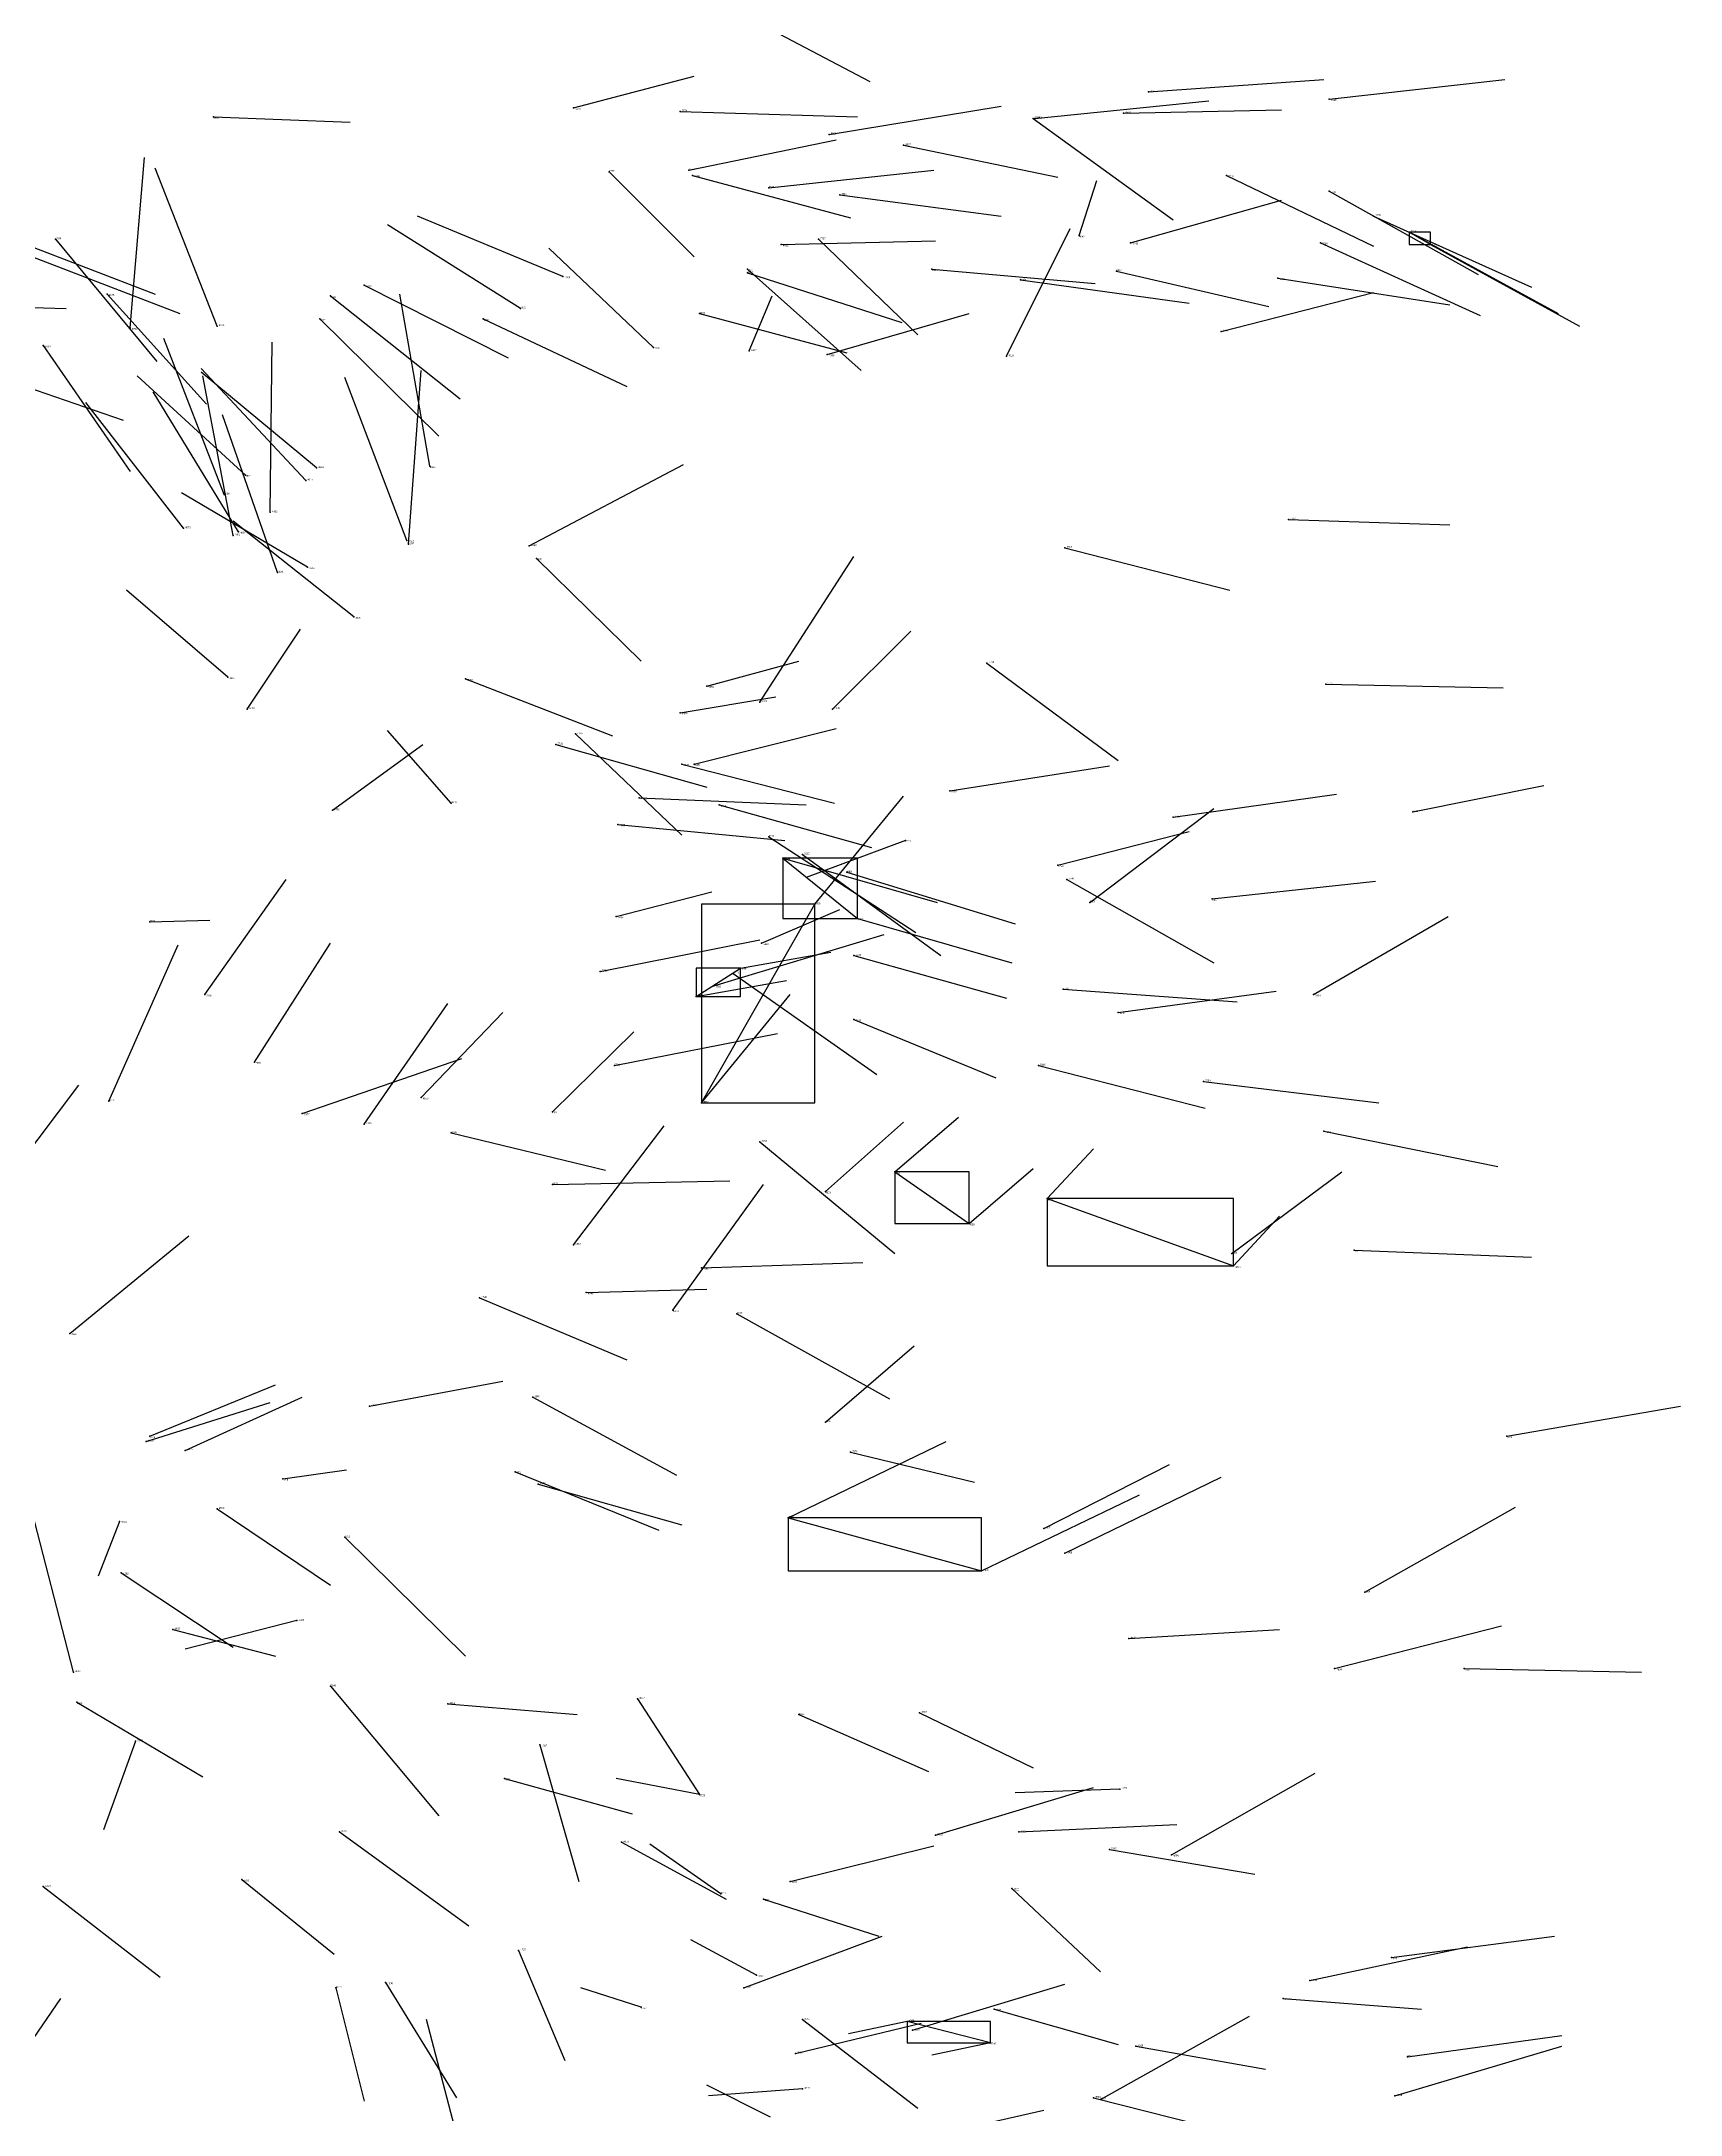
# Model space of a CAD drawing. Extents: x 59.1 to 70.8, y 600.3 to 605.1.
# Drawn here: x 69.893 to 70.817, y 603.293 to 604.461 of the extents above; entities that cross this region are included whole.
import ezdxf

# ---------------------------------------------------------------- set-up
doc = ezdxf.new("R2010")
doc.units = 0
for name, color, linetype in [('Clients', 3, 'CONTINUOUS'), ('Facilities', 3, 'CONTINUOUS'), ('Facilities_lines', 3, 'CONTINUOUS'), ('Min_max_boxes', 1, 'CONTINUOUS'), ('Normals', 1, 'CONTINUOUS'), ('Source_points', 5, 'CONTINUOUS'), ('Text', 3, 'CONTINUOUS')]:
    doc.layers.add(name, color=color, linetype=linetype)

msp = doc.modelspace()

# ---------------------------------------------------------------- linework, layer by layer
at = {"layer": 'Clients', "color": 5}
for p in [(70.664, 604.354, 459.317), (70.329, 603.975, 456.257), (70.353, 603.967, 458.17), (70.287, 603.939, 454.568), (70.416, 603.795, 456.092), (70.565, 603.771, 456.036), (70.423, 603.599, 459.641), (70.381, 603.345, 458.373)]:
    msp.add_point(p, dxfattribs=at)
at = {"layer": 'Facilities', "color": 3}
for p in [(70.517, 604.433, 458.388), (70.619, 604.429, 458.217), (69.99, 604.419, 457.308), (70.193, 604.424, 454.101), (70.253, 604.422, 458.517), (70.452, 604.418, 459.928), (70.453, 604.418, 458.19), (70.503, 604.421, 457.799), (70.337, 604.409, 458.119), (70.379, 604.403, 458.044), (70.213, 604.388, 459.711), (70.258, 604.389, 453.958), (70.26, 604.386, 457.955), (70.561, 604.386, 459.615), (70.303, 604.379, 458.052), (70.343, 604.375, 457.976), (70.619, 604.377, 459.476), (70.644, 604.363, 459.4), (69.901, 604.35, 457.191), (70.31, 604.347, 457.907), (70.331, 604.35, 459.636), (70.478, 604.352, 456.073), (70.507, 604.348, 454.046), (70.614, 604.348, 459.777), (70.676, 604.347, 459.235), (70.075, 604.324, 457.472), (70.187, 604.329, 457.667), (70.291, 604.333, 459.574), (70.291, 604.331, 457.824), (70.395, 604.333, 458.007), (70.445, 604.327, 458.183), (70.499, 604.332, 458.132), (70.59, 604.328, 458.25), (69.93, 604.319, 457.382), (70.056, 604.318, 457.458), (70.163, 604.311, 457.587), (69.943, 604.3, 457.201), (69.992, 604.301, 457.371), (70.05, 604.305, 457.395), (70.142, 604.305, 457.591), (70.264, 604.308, 457.752), (69.894, 604.29, 457.312), (70.238, 604.289, 459.417), (70.558, 604.298, 454.278), (70.292, 604.287, 456.067), (70.336, 604.285, 457.861), (70.437, 604.284, 457.589), (70.048, 604.221, 457.597), (70.112, 604.222, 457.636), (69.996, 604.206, 457.175), (70.008, 604.217, 457.567), (70.042, 604.214, 457.503), (70.022, 604.196, 457.125), (69.973, 604.187, 457.498), (70.001, 604.183, 458.654), (70.004, 604.185, 457.439), (70.596, 604.192, 460.237), (70.099, 604.18, 457.608), (70.1, 604.178, 457.214), (70.168, 604.177, 457.263), (70.47, 604.176, 458.02), (70.026, 604.162, 457.502), (70.043, 604.165, 457.692), (70.172, 604.17, 459.305), (70.069, 604.137, 457.625), (69.998, 604.103, 457.601), (70.132, 604.102, 459.465), (70.426, 604.111, 459.201), (70.268, 604.098, 454.601), (70.298, 604.089, 457.334), (70.617, 604.099, 458.019), (70.009, 604.085, 454.384), (70.253, 604.083, 454.536), (70.339, 604.085, 456.196), (70.194, 604.071, 459.405), (70.183, 604.065, 459.459), (70.254, 604.054, 457.972), (70.261, 604.054, 453.982), (70.124, 604.032, 457.589), (70.23, 604.035, 459.333), (70.275, 604.031, 458.215), (70.405, 604.039, 453.894), (70.057, 604.028, 454.304), (70.218, 604.02, 459.297), (70.531, 604.024, 453.747), (70.666, 604.027, 459.331), (70.303, 604.013, 459.116), (70.38, 604.011, 459.77), (70.311, 604.001, 458.13), (70.322, 604.003, 459.02), (70.466, 603.997, 459.198), (70.347, 603.993, 458.33), (70.471, 603.989, 459.057), (70.484, 603.976, 457.493), (70.553, 603.978, 453.853), (69.954, 603.965, 459.9), (70.217, 603.968, 454.547), (70.299, 603.953, 454.614), (70.208, 603.937, 459.734), (70.351, 603.946, 458.239), (70.272, 603.929, 459.443), (70.283, 603.936, 458.885), (70.469, 603.927, 458.551), (69.985, 603.924, 456.207), (70.262, 603.923, 454.55), (70.5, 603.914, 453.836), (70.61, 603.924, 457.472), (70.351, 603.91, 458.308), (70.013, 603.886, 456.216), (70.216, 603.884, 459.482), (70.455, 603.884, 458.372), (70.548, 603.875, 458.537), (69.931, 603.864, 456.351), (70.04, 603.857, 459.629), (70.107, 603.866, 456.2), (70.181, 603.858, 456.17), (70.265, 603.863, 456.253), (70.075, 603.851, 456.227), (70.124, 603.846, 457.817), (70.616, 603.847, 458.634), (70.298, 603.841, 458.943), (70.374, 603.824, 456.056), (70.181, 603.817, 457.327), (70.335, 603.813, 456.095), (70.46, 603.809, 456.063), (70.193, 603.783, 456.272), (70.564, 603.778, 456.293), (70.633, 603.78, 457.66), (70.265, 603.77, 459.177), (70.14, 603.753, 457.865), (70.2, 603.756, 454.466), (70.249, 603.746, 456.287), (70.285, 603.744, 459.055), (69.909, 603.733, 456.823), (70.078, 603.692, 456.912), (70.17, 603.697, 457.835), (70.335, 603.683, 456.238), (69.952, 603.672, 456.928), (69.954, 603.675, 456.867), (70.719, 603.675, 459.515), (69.974, 603.667, 456.971), (70.349, 603.666, 459.166), (70.029, 603.651, 454.662), (70.16, 603.655, 458.047), (70.173, 603.648, 457.968), (69.992, 603.634, 457.645), (69.937, 603.627, 459.093), (70.314, 603.629, 459.702), (70.458, 603.623, 456.288), (70.064, 603.618, 458.548), (69.938, 603.598, 457.724), (70.47, 603.609, 459.422), (70.639, 603.587, 459.566), (69.967, 603.566, 454.438), (70.037, 603.571, 456.982), (70.506, 603.561, 454.116), (69.911, 603.542, 457.485), (70.622, 603.544, 459.61), (70.695, 603.544, 458.468), (70.056, 603.534, 458.545), (69.913, 603.525, 458.138), (70.122, 603.524, 456.94), (70.229, 603.527, 454.255), (70.32, 603.518, 454.321), (70.388, 603.519, 454.169), (69.946, 603.503, 459.096), (70.174, 603.501, 454.384), (70.154, 603.482, 459.286), (70.264, 603.473, 458.424), (70.501, 603.476, 458.39), (70.061, 603.452, 458.028), (70.22, 603.446, 454.805), (70.397, 603.45, 459.708), (70.444, 603.452, 459.702), (70.495, 603.442, 459.458), (70.53, 603.439, 456.271), (70.006, 603.425, 454.754), (70.315, 603.424, 459.711), (69.894, 603.421, 458), (70.276, 603.417, 458.199), (70.3, 603.414, 454.781), (70.44, 603.42, 454.111), (70.162, 603.385, 454.362), (70.654, 603.381, 459.92), (70.059, 603.364, 454.386), (70.087, 603.367, 454.814), (70.289, 603.364, 457.083), (70.296, 603.371, 458.189), (70.608, 603.368, 460.268), (70.231, 603.353, 458.35), (70.593, 603.358, 453.978), (70.322, 603.346, 454.345), (70.43, 603.352, 454.3), (70.384, 603.34, 457.112), (70.428, 603.333, 458.344), (70.51, 603.331, 453.977), (70.318, 603.327, 457.13), (70.663, 603.325, 460.223), (70.322, 603.307, 457.155), (70.486, 603.302, 454.274), (70.49, 603.301, 456.351), (70.656, 603.303, 457.384)]:
    msp.add_point(p, dxfattribs=at)
at = {"layer": 'Facilities_lines', "color": 3}
for p, q in [((70.676, 604.347, 459.235), (70.664, 604.354, 459.317)), ((70.311, 604.001, 458.13), (70.353, 603.967, 458.17)), ((70.265, 603.863, 456.253), (70.329, 603.975, 456.257)), ((70.262, 603.923, 454.55), (70.287, 603.939, 454.568)), ((70.374, 603.824, 456.056), (70.416, 603.795, 456.092)), ((70.46, 603.809, 456.063), (70.565, 603.771, 456.036)), ((70.314, 603.629, 459.702), (70.423, 603.599, 459.641)), ((70.428, 603.333, 458.344), (70.381, 603.345, 458.373))]:
    msp.add_line(p, q, dxfattribs=at)
at = {"layer": 'Min_max_boxes', "color": 1}
for p, q in [((70.676, 604.354, 459.235), (70.664, 604.354, 459.235)), ((70.664, 604.354, 459.235), (70.664, 604.347, 459.235)), ((70.676, 604.354, 459.317), (70.664, 604.354, 459.317)), ((70.664, 604.354, 459.317), (70.664, 604.347, 459.317)), ((70.664, 604.354, 459.235), (70.664, 604.354, 459.317)), ((70.664, 604.347, 459.235), (70.676, 604.347, 459.235)), ((70.664, 604.347, 459.317), (70.676, 604.347, 459.317)), ((70.664, 604.347, 459.235), (70.664, 604.347, 459.317)), ((70.676, 604.347, 459.235), (70.676, 604.354, 459.235)), ((70.676, 604.347, 459.317), (70.676, 604.354, 459.317)), ((70.676, 604.354, 459.235), (70.676, 604.354, 459.317)), ((70.676, 604.347, 459.235), (70.676, 604.347, 459.317)), ((70.353, 604.001, 458.13), (70.311, 604.001, 458.13)), ((70.311, 604.001, 458.13), (70.311, 603.967, 458.13)), ((70.353, 604.001, 458.17), (70.311, 604.001, 458.17)), ((70.311, 604.001, 458.17), (70.311, 603.967, 458.17)), ((70.311, 604.001, 458.13), (70.311, 604.001, 458.17)), ((70.353, 603.967, 458.13), (70.353, 604.001, 458.13)), ((70.353, 603.967, 458.17), (70.353, 604.001, 458.17)), ((70.353, 604.001, 458.13), (70.353, 604.001, 458.17)), ((70.329, 603.975, 456.253), (70.265, 603.975, 456.253)), ((70.265, 603.975, 456.253), (70.265, 603.863, 456.253)), ((70.329, 603.975, 456.257), (70.265, 603.975, 456.257)), ((70.265, 603.975, 456.257), (70.265, 603.863, 456.257)), ((70.265, 603.975, 456.253), (70.265, 603.975, 456.257)), ((70.329, 603.863, 456.253), (70.329, 603.975, 456.253)), ((70.329, 603.863, 456.257), (70.329, 603.975, 456.257)), ((70.329, 603.975, 456.253), (70.329, 603.975, 456.257)), ((70.311, 603.967, 458.13), (70.353, 603.967, 458.13)), ((70.311, 603.967, 458.17), (70.353, 603.967, 458.17)), ((70.311, 603.967, 458.13), (70.311, 603.967, 458.17)), ((70.353, 603.967, 458.13), (70.353, 603.967, 458.17)), ((70.287, 603.939, 454.55), (70.262, 603.939, 454.55)), ((70.262, 603.939, 454.55), (70.262, 603.923, 454.55)), ((70.287, 603.939, 454.568), (70.262, 603.939, 454.568)), ((70.262, 603.939, 454.568), (70.262, 603.923, 454.568)), ((70.262, 603.939, 454.55), (70.262, 603.939, 454.568)), ((70.287, 603.923, 454.55), (70.287, 603.939, 454.55)), ((70.287, 603.923, 454.568), (70.287, 603.939, 454.568)), ((70.287, 603.939, 454.55), (70.287, 603.939, 454.568)), ((70.262, 603.923, 454.55), (70.287, 603.923, 454.55)), ((70.262, 603.923, 454.568), (70.287, 603.923, 454.568)), ((70.262, 603.923, 454.55), (70.262, 603.923, 454.568)), ((70.287, 603.923, 454.55), (70.287, 603.923, 454.568)), ((70.265, 603.863, 456.253), (70.329, 603.863, 456.253)), ((70.265, 603.863, 456.257), (70.329, 603.863, 456.257)), ((70.265, 603.863, 456.253), (70.265, 603.863, 456.257)), ((70.329, 603.863, 456.253), (70.329, 603.863, 456.257)), ((70.416, 603.824, 456.056), (70.374, 603.824, 456.056)), ((70.374, 603.824, 456.056), (70.374, 603.795, 456.056)), ((70.416, 603.824, 456.092), (70.374, 603.824, 456.092)), ((70.374, 603.824, 456.092), (70.374, 603.795, 456.092)), ((70.374, 603.824, 456.056), (70.374, 603.824, 456.092)), ((70.416, 603.795, 456.056), (70.416, 603.824, 456.056)), ((70.416, 603.795, 456.092), (70.416, 603.824, 456.092)), ((70.416, 603.824, 456.056), (70.416, 603.824, 456.092)), ((70.565, 603.809, 456.036), (70.46, 603.809, 456.036)), ((70.46, 603.809, 456.036), (70.46, 603.771, 456.036)), ((70.565, 603.809, 456.063), (70.46, 603.809, 456.063)), ((70.46, 603.809, 456.063), (70.46, 603.771, 456.063)), ((70.46, 603.809, 456.036), (70.46, 603.809, 456.063)), ((70.565, 603.771, 456.036), (70.565, 603.809, 456.036)), ((70.565, 603.771, 456.063), (70.565, 603.809, 456.063)), ((70.565, 603.809, 456.036), (70.565, 603.809, 456.063)), ((70.374, 603.795, 456.056), (70.416, 603.795, 456.056)), ((70.374, 603.795, 456.092), (70.416, 603.795, 456.092)), ((70.374, 603.795, 456.056), (70.374, 603.795, 456.092)), ((70.416, 603.795, 456.056), (70.416, 603.795, 456.092)), ((70.46, 603.771, 456.036), (70.565, 603.771, 456.036)), ((70.46, 603.771, 456.063), (70.565, 603.771, 456.063)), ((70.46, 603.771, 456.036), (70.46, 603.771, 456.063)), ((70.565, 603.771, 456.036), (70.565, 603.771, 456.063)), ((70.423, 603.629, 459.641), (70.314, 603.629, 459.641)), ((70.314, 603.629, 459.641), (70.314, 603.599, 459.641)), ((70.423, 603.629, 459.702), (70.314, 603.629, 459.702)), ((70.314, 603.629, 459.702), (70.314, 603.599, 459.702)), ((70.314, 603.629, 459.641), (70.314, 603.629, 459.702)), ((70.423, 603.599, 459.641), (70.423, 603.629, 459.641)), ((70.423, 603.599, 459.702), (70.423, 603.629, 459.702)), ((70.423, 603.629, 459.641), (70.423, 603.629, 459.702)), ((70.314, 603.599, 459.641), (70.423, 603.599, 459.641)), ((70.314, 603.599, 459.702), (70.423, 603.599, 459.702)), ((70.314, 603.599, 459.641), (70.314, 603.599, 459.702)), ((70.423, 603.599, 459.641), (70.423, 603.599, 459.702)), ((70.428, 603.345, 458.344), (70.381, 603.345, 458.344)), ((70.381, 603.345, 458.344), (70.381, 603.333, 458.344)), ((70.428, 603.345, 458.373), (70.381, 603.345, 458.373)), ((70.381, 603.345, 458.373), (70.381, 603.333, 458.373)), ((70.381, 603.345, 458.344), (70.381, 603.345, 458.373)), ((70.428, 603.333, 458.344), (70.428, 603.345, 458.344)), ((70.428, 603.333, 458.373), (70.428, 603.345, 458.373)), ((70.428, 603.345, 458.344), (70.428, 603.345, 458.373)), ((70.381, 603.333, 458.344), (70.428, 603.333, 458.344)), ((70.381, 603.333, 458.373), (70.428, 603.333, 458.373)), ((70.381, 603.333, 458.344), (70.381, 603.333, 458.373)), ((70.428, 603.333, 458.344), (70.428, 603.333, 458.373))]:
    msp.add_line(p, q, dxfattribs=at)
at = {"layer": 'Normals', "color": 1}
for p, q in [((70.276, 604.483, 457.782), (70.36, 604.439, 457.749)), ((70.193, 604.424, 454.101), (70.261, 604.442, 454.172)), ((70.517, 604.433, 458.388), (70.616, 604.44, 458.373)), ((70.619, 604.429, 458.217), (70.718, 604.44, 458.207)), ((70.453, 604.418, 458.19), (70.551, 604.428, 458.175)), ((69.99, 604.419, 457.308), (70.067, 604.416, 457.245)), ((70.253, 604.422, 458.517), (70.353, 604.419, 458.521)), ((70.337, 604.409, 458.119), (70.434, 604.425, 458.099)), ((70.452, 604.418, 459.928), (70.531, 604.361, 459.95)), ((70.503, 604.421, 457.799), (70.592, 604.423, 457.753)), ((70.258, 604.389, 453.958), (70.341, 604.406, 454.011)), ((69.943, 604.3, 457.201), (69.951, 604.396, 457.229)), ((70.379, 604.403, 458.044), (70.466, 604.385, 457.998)), ((69.992, 604.301, 457.371), (69.957, 604.39, 457.401)), ((70.213, 604.388, 459.711), (70.261, 604.34, 459.785)), ((70.26, 604.386, 457.955), (70.349, 604.362, 457.916)), ((70.303, 604.379, 458.052), (70.396, 604.389, 458.016)), ((70.478, 604.352, 456.073), (70.488, 604.383, 456.168)), ((70.561, 604.386, 459.615), (70.644, 604.346, 459.653)), ((70.343, 604.375, 457.976), (70.434, 604.363, 457.936)), ((70.507, 604.348, 454.046), (70.592, 604.372, 454.092)), ((70.619, 604.377, 459.476), (70.703, 604.33, 459.503)), ((70.163, 604.311, 457.587), (70.088, 604.358, 457.633)), ((70.187, 604.329, 457.667), (70.105, 604.363, 457.714)), ((70.644, 604.363, 459.4), (70.733, 604.323, 459.42)), ((69.874, 604.351, 457.114), (69.957, 604.319, 457.068)), ((69.901, 604.35, 457.191), (69.958, 604.281, 457.147)), ((70.31, 604.347, 457.907), (70.397, 604.349, 457.858)), ((70.331, 604.35, 459.636), (70.387, 604.296, 459.699)), ((70.437, 604.284, 457.589), (70.473, 604.356, 457.529)), ((70.614, 604.348, 459.777), (70.704, 604.307, 459.787)), ((70.664, 604.354, 459.317), (70.748, 604.308, 459.347)), ((70.676, 604.347, 459.235), (70.76, 604.301, 459.265)), ((69.888, 604.34, 457.105), (69.971, 604.308, 457.059)), ((70.238, 604.289, 459.417), (70.179, 604.345, 459.359)), ((70.075, 604.324, 457.472), (70.156, 604.283, 457.429)), ((70.291, 604.333, 459.574), (70.355, 604.276, 459.626)), ((70.291, 604.331, 457.824), (70.378, 604.303, 457.783)), ((70.395, 604.333, 458.007), (70.487, 604.325, 457.968)), ((70.445, 604.327, 458.183), (70.54, 604.314, 458.156)), ((70.499, 604.332, 458.132), (70.585, 604.312, 458.086)), ((70.59, 604.328, 458.25), (70.687, 604.313, 458.229)), ((69.828, 604.313, 457.017), (69.907, 604.311, 456.956)), ((69.93, 604.319, 457.382), (69.986, 604.257, 457.328)), ((70.056, 604.318, 457.458), (70.129, 604.26, 457.421)), ((70.112, 604.222, 457.636), (70.095, 604.319, 457.62)), ((70.292, 604.287, 456.067), (70.305, 604.318, 456.161)), ((70.558, 604.298, 454.278), (70.644, 604.32, 454.323)), ((70.05, 604.305, 457.395), (70.117, 604.239, 457.362)), ((70.142, 604.305, 457.591), (70.223, 604.267, 457.547)), ((70.264, 604.308, 457.752), (70.347, 604.286, 457.7)), ((70.336, 604.285, 457.861), (70.416, 604.308, 457.806)), ((69.894, 604.29, 457.312), (69.943, 604.219, 457.261)), ((69.996, 604.206, 457.175), (69.962, 604.294, 457.209)), ((70.022, 604.196, 457.125), (70.023, 604.292, 457.153)), ((69.855, 604.277, 457.071), (69.939, 604.248, 457.025)), ((70.042, 604.214, 457.503), (69.983, 604.277, 457.553)), ((70.1, 604.178, 457.214), (70.107, 604.276, 457.234)), ((70.008, 604.217, 457.567), (69.947, 604.273, 457.623)), ((70.004, 604.185, 457.439), (69.956, 604.264, 457.477)), ((70.048, 604.221, 457.597), (69.983, 604.275, 457.65)), ((70.001, 604.183, 458.654), (69.984, 604.273, 458.694)), ((70.099, 604.18, 457.608), (70.064, 604.272, 457.623)), ((69.973, 604.187, 457.498), (69.918, 604.258, 457.543)), ((70.026, 604.162, 457.502), (69.995, 604.251, 457.535)), ((70.168, 604.177, 457.263), (70.255, 604.223, 457.246)), ((70.043, 604.165, 457.692), (69.972, 604.207, 457.749)), ((70.069, 604.137, 457.625), (70.001, 604.191, 457.675)), ((70.596, 604.192, 460.237), (70.687, 604.189, 460.195)), ((70.298, 604.089, 457.334), (70.351, 604.171, 457.315)), ((70.47, 604.176, 458.02), (70.563, 604.152, 457.992)), ((70.172, 604.17, 459.305), (70.231, 604.112, 459.361)), ((69.998, 604.103, 457.601), (69.941, 604.152, 457.667)), ((70.009, 604.085, 454.384), (70.039, 604.13, 454.468)), ((70.339, 604.085, 456.196), (70.383, 604.129, 456.274)), ((70.268, 604.098, 454.601), (70.32, 604.112, 454.685)), ((70.132, 604.102, 459.465), (70.215, 604.07, 459.51)), ((70.426, 604.111, 459.201), (70.5, 604.056, 459.241)), ((70.253, 604.083, 454.536), (70.307, 604.092, 454.62)), ((70.617, 604.099, 458.019), (70.717, 604.097, 458.012)), ((70.124, 604.032, 457.589), (70.088, 604.073, 457.673)), ((70.194, 604.071, 459.405), (70.254, 604.014, 459.462)), ((70.261, 604.054, 453.982), (70.341, 604.074, 454.038)), ((70.057, 604.028, 454.304), (70.108, 604.065, 454.382)), ((70.183, 604.065, 459.459), (70.268, 604.041, 459.505)), ((70.254, 604.054, 457.972), (70.34, 604.032, 457.927)), ((70.405, 604.039, 453.894), (70.495, 604.053, 453.935)), ((70.666, 604.027, 459.331), (70.74, 604.042, 459.266)), ((70.23, 604.035, 459.333), (70.324, 604.031, 459.368)), ((70.275, 604.031, 458.215), (70.361, 604.007, 458.171)), ((70.329, 603.975, 456.257), (70.379, 604.036, 456.318)), ((70.531, 604.024, 453.747), (70.623, 604.037, 453.784)), ((70.218, 604.02, 459.297), (70.312, 604.011, 459.329)), ((70.484, 603.976, 457.493), (70.554, 604.029, 457.445)), ((70.303, 604.013, 459.116), (70.386, 603.959, 459.132)), ((70.38, 604.011, 459.77), (70.324, 603.99, 459.85)), ((70.466, 603.997, 459.198), (70.54, 604.016, 459.134)), ((70.311, 604.001, 458.13), (70.398, 603.976, 458.087)), ((70.322, 604.003, 459.02), (70.4, 603.946, 459.044)), ((69.985, 603.924, 456.207), (70.031, 603.989, 456.267)), ((70.347, 603.993, 458.33), (70.442, 603.964, 458.316)), ((70.471, 603.989, 459.057), (70.554, 603.942, 459.086)), ((70.553, 603.978, 453.853), (70.645, 603.988, 453.891)), ((70.217, 603.968, 454.547), (70.271, 603.982, 454.63)), ((70.299, 603.953, 454.614), (70.343, 603.972, 454.702)), ((69.954, 603.965, 459.9), (69.988, 603.966, 459.994)), ((70.353, 603.967, 458.17), (70.44, 603.942, 458.127)), ((70.61, 603.924, 457.472), (70.686, 603.968, 457.424)), ((69.931, 603.864, 456.351), (69.97, 603.952, 456.379)), ((70.013, 603.886, 456.216), (70.056, 603.953, 456.276)), ((70.208, 603.937, 459.734), (70.298, 603.955, 459.695)), ((70.272, 603.929, 459.443), (70.368, 603.958, 459.446)), ((70.287, 603.939, 454.568), (70.338, 603.948, 454.653)), ((70.351, 603.946, 458.239), (70.437, 603.922, 458.193)), ((70.262, 603.923, 454.55), (70.313, 603.932, 454.635)), ((70.283, 603.936, 458.885), (70.364, 603.879, 458.895)), ((70.469, 603.927, 458.551), (70.567, 603.92, 458.568)), ((70.5, 603.914, 453.836), (70.589, 603.926, 453.879)), ((70.075, 603.851, 456.227), (70.122, 603.919, 456.283)), ((70.107, 603.866, 456.2), (70.153, 603.914, 456.275)), ((70.265, 603.863, 456.253), (70.315, 603.924, 456.314)), ((70.181, 603.858, 456.17), (70.227, 603.903, 456.247)), ((70.216, 603.884, 459.482), (70.308, 603.902, 459.516)), ((70.351, 603.91, 458.308), (70.431, 603.877, 458.258)), ((70.04, 603.857, 459.629), (70.13, 603.888, 459.66)), ((70.455, 603.884, 458.372), (70.549, 603.86, 458.348)), ((69.856, 603.796, 456.784), (69.914, 603.873, 456.812)), ((70.548, 603.875, 458.537), (70.647, 603.863, 458.548)), ((70.374, 603.824, 456.056), (70.41, 603.855, 456.144)), ((70.124, 603.846, 457.817), (70.211, 603.825, 457.772)), ((70.193, 603.783, 456.272), (70.244, 603.85, 456.326)), ((70.335, 603.813, 456.095), (70.379, 603.852, 456.176)), ((70.616, 603.847, 458.634), (70.714, 603.827, 458.643)), ((70.298, 603.841, 458.943), (70.374, 603.778, 458.96)), ((70.46, 603.809, 456.063), (70.486, 603.837, 456.155)), ((70.416, 603.795, 456.092), (70.452, 603.826, 456.18)), ((70.564, 603.778, 456.293), (70.626, 603.824, 456.356)), ((70.181, 603.817, 457.327), (70.281, 603.819, 457.322)), ((70.249, 603.746, 456.287), (70.3, 603.817, 456.335)), ((70.565, 603.771, 456.036), (70.591, 603.799, 456.128)), ((69.909, 603.733, 456.823), (69.976, 603.788, 456.873)), ((70.265, 603.77, 459.177), (70.356, 603.773, 459.135)), ((70.633, 603.78, 457.66), (70.733, 603.776, 457.663)), ((70.14, 603.753, 457.865), (70.223, 603.718, 457.821)), ((70.2, 603.756, 454.466), (70.268, 603.758, 454.54)), ((70.285, 603.744, 459.055), (70.371, 603.696, 459.071)), ((70.335, 603.683, 456.238), (70.385, 603.726, 456.314)), ((69.954, 603.675, 456.867), (70.025, 603.704, 456.803)), ((70.078, 603.692, 456.912), (70.153, 603.706, 456.847)), ((69.952, 603.672, 456.928), (70.022, 603.694, 456.86)), ((69.974, 603.667, 456.971), (70.04, 603.697, 456.902)), ((70.17, 603.697, 457.835), (70.251, 603.653, 457.796)), ((70.719, 603.675, 459.515), (70.817, 603.692, 459.504)), ((70.314, 603.629, 459.702), (70.403, 603.672, 459.717)), ((70.349, 603.666, 459.166), (70.419, 603.649, 459.096)), ((70.458, 603.623, 456.288), (70.529, 603.659, 456.349)), ((70.029, 603.651, 454.662), (70.065, 603.656, 454.755)), ((70.16, 603.655, 458.047), (70.241, 603.622, 457.999)), ((70.173, 603.648, 457.968), (70.254, 603.625, 457.914)), ((70.47, 603.609, 459.422), (70.558, 603.652, 459.442)), ((69.911, 603.542, 457.485), (69.886, 603.639, 457.482)), ((69.992, 603.634, 457.645), (70.056, 603.591, 457.581)), ((70.423, 603.599, 459.641), (70.512, 603.642, 459.656)), ((70.639, 603.587, 459.566), (70.724, 603.635, 459.588)), ((69.937, 603.627, 459.093), (69.925, 603.596, 459.187)), ((70.064, 603.618, 458.548), (70.132, 603.551, 458.577)), ((69.938, 603.598, 457.724), (70.001, 603.556, 457.659)), ((69.967, 603.566, 454.438), (70.025, 603.551, 454.518)), ((70.037, 603.571, 456.982), (69.974, 603.555, 457.058)), ((70.506, 603.561, 454.116), (70.591, 603.566, 454.169)), ((70.622, 603.544, 459.61), (70.716, 603.568, 459.587)), ((70.695, 603.544, 458.468), (70.795, 603.542, 458.461)), ((70.056, 603.534, 458.545), (70.117, 603.461, 458.575)), ((69.913, 603.525, 458.138), (69.984, 603.483, 458.082)), ((70.122, 603.524, 456.94), (70.195, 603.518, 456.872)), ((70.229, 603.527, 454.255), (70.264, 603.473, 454.331)), ((70.32, 603.518, 454.321), (70.393, 603.486, 454.381)), ((70.388, 603.519, 454.169), (70.452, 603.488, 454.239)), ((69.946, 603.503, 459.096), (69.928, 603.453, 459.181)), ((70.174, 603.501, 454.384), (70.196, 603.424, 454.444)), ((70.154, 603.482, 459.286), (70.226, 603.462, 459.219)), ((70.264, 603.473, 458.424), (70.217, 603.482, 458.512)), ((70.53, 603.439, 456.271), (70.611, 603.485, 456.308)), ((70.397, 603.45, 459.708), (70.486, 603.477, 459.671)), ((70.501, 603.476, 458.39), (70.442, 603.474, 458.471)), ((70.061, 603.452, 458.028), (70.134, 603.399, 457.984)), ((70.22, 603.446, 454.805), (70.279, 603.414, 454.879)), ((70.444, 603.452, 459.702), (70.533, 603.456, 459.657)), ((70.276, 603.417, 458.199), (70.236, 603.445, 458.286)), ((70.315, 603.424, 459.711), (70.396, 603.444, 459.656)), ((70.495, 603.442, 459.458), (70.577, 603.428, 459.403)), ((70.006, 603.425, 454.754), (70.058, 603.383, 454.828)), ((69.894, 603.421, 458), (69.96, 603.37, 457.945)), ((70.3, 603.414, 454.781), (70.365, 603.393, 454.854)), ((70.44, 603.42, 454.111), (70.49, 603.373, 454.183)), ((70.296, 603.371, 458.189), (70.259, 603.391, 458.28)), ((70.289, 603.364, 457.083), (70.367, 603.393, 457.027)), ((70.654, 603.381, 459.92), (70.746, 603.393, 459.882)), ((70.162, 603.385, 454.362), (70.188, 603.323, 454.436)), ((70.608, 603.368, 460.268), (70.697, 603.387, 460.227)), ((70.059, 603.364, 454.386), (70.075, 603.3, 454.461)), ((70.087, 603.367, 454.814), (70.127, 603.302, 454.879)), ((70.231, 603.353, 458.35), (70.197, 603.364, 458.444)), ((70.384, 603.34, 457.112), (70.47, 603.366, 457.067)), ((69.856, 603.288, 458.342), (69.904, 603.358, 458.395)), ((70.593, 603.358, 453.978), (70.671, 603.352, 454.04)), ((70.13, 603.27, 454.37), (70.11, 603.346, 454.308)), ((70.318, 603.327, 457.13), (70.389, 603.344, 457.061)), ((70.322, 603.346, 454.345), (70.387, 603.296, 454.402)), ((70.381, 603.345, 458.373), (70.348, 603.338, 458.467)), ((70.43, 603.352, 454.3), (70.5, 603.332, 454.369)), ((70.49, 603.301, 456.351), (70.574, 603.348, 456.378)), ((70.428, 603.333, 458.344), (70.395, 603.326, 458.438)), ((70.51, 603.331, 453.977), (70.583, 603.318, 454.044)), ((70.656, 603.303, 457.384), (70.75, 603.331, 457.366)), ((70.663, 603.325, 460.223), (70.75, 603.337, 460.175)), ((70.304, 603.291, 458.253), (70.268, 603.309, 458.345)), ((70.322, 603.307, 457.155), (70.269, 603.303, 457.24)), ((70.392, 603.28, 457.162), (70.458, 603.295, 457.088)), ((70.486, 603.302, 454.274), (70.561, 603.283, 454.337))]:
    msp.add_line(p, q, dxfattribs=at)
at = {"layer": 'Source_points', "color": 5}
for p in [(70.517, 604.433, 458.388), (70.619, 604.429, 458.217), (69.99, 604.419, 457.308), (70.193, 604.424, 454.101), (70.253, 604.422, 458.517), (70.452, 604.418, 459.928), (70.453, 604.418, 458.19), (70.503, 604.421, 457.799), (70.337, 604.409, 458.119), (70.379, 604.403, 458.044), (70.213, 604.388, 459.711), (70.258, 604.389, 453.958), (70.26, 604.386, 457.955), (70.561, 604.386, 459.615), (70.303, 604.379, 458.052), (70.343, 604.375, 457.976), (70.619, 604.377, 459.476), (70.644, 604.363, 459.4), (69.901, 604.35, 457.191), (70.31, 604.347, 457.907), (70.331, 604.35, 459.636), (70.478, 604.352, 456.073), (70.507, 604.348, 454.046), (70.614, 604.348, 459.777), (70.664, 604.354, 459.317), (70.676, 604.347, 459.235), (70.075, 604.324, 457.472), (70.187, 604.329, 457.667), (70.291, 604.333, 459.574), (70.291, 604.331, 457.824), (70.395, 604.333, 458.007), (70.445, 604.327, 458.183), (70.499, 604.332, 458.132), (70.59, 604.328, 458.25), (69.93, 604.319, 457.382), (70.056, 604.318, 457.458), (70.163, 604.311, 457.587), (69.943, 604.3, 457.201), (69.992, 604.301, 457.371), (70.05, 604.305, 457.395), (70.142, 604.305, 457.591), (70.264, 604.308, 457.752), (69.894, 604.29, 457.312), (70.238, 604.289, 459.417), (70.558, 604.298, 454.278), (70.292, 604.287, 456.067), (70.336, 604.285, 457.861), (70.437, 604.284, 457.589), (70.048, 604.221, 457.597), (70.112, 604.222, 457.636), (69.996, 604.206, 457.175), (70.008, 604.217, 457.567), (70.042, 604.214, 457.503), (70.022, 604.196, 457.125), (69.973, 604.187, 457.498), (70.001, 604.183, 458.654), (70.004, 604.185, 457.439), (70.596, 604.192, 460.237), (70.099, 604.18, 457.608), (70.1, 604.178, 457.214), (70.168, 604.177, 457.263), (70.47, 604.176, 458.02), (70.026, 604.162, 457.502), (70.043, 604.165, 457.692), (70.172, 604.17, 459.305), (70.069, 604.137, 457.625), (69.998, 604.103, 457.601), (70.132, 604.102, 459.465), (70.426, 604.111, 459.201), (70.268, 604.098, 454.601), (70.298, 604.089, 457.334), (70.617, 604.099, 458.019), (70.009, 604.085, 454.384), (70.253, 604.083, 454.536), (70.339, 604.085, 456.196), (70.194, 604.071, 459.405), (70.183, 604.065, 459.459), (70.254, 604.054, 457.972), (70.261, 604.054, 453.982), (70.124, 604.032, 457.589), (70.23, 604.035, 459.333), (70.275, 604.031, 458.215), (70.405, 604.039, 453.894), (70.057, 604.028, 454.304), (70.218, 604.02, 459.297), (70.531, 604.024, 453.747), (70.666, 604.027, 459.331), (70.303, 604.013, 459.116), (70.38, 604.011, 459.77), (70.311, 604.001, 458.13), (70.322, 604.003, 459.02), (70.466, 603.997, 459.198), (70.347, 603.993, 458.33), (70.471, 603.989, 459.057), (70.329, 603.975, 456.257), (70.484, 603.976, 457.493), (70.553, 603.978, 453.853), (69.954, 603.965, 459.9), (70.217, 603.968, 454.547), (70.353, 603.967, 458.17), (70.299, 603.953, 454.614), (70.208, 603.937, 459.734), (70.287, 603.939, 454.568), (70.351, 603.946, 458.239), (70.272, 603.929, 459.443), (70.283, 603.936, 458.885), (70.469, 603.927, 458.551), (69.985, 603.924, 456.207), (70.262, 603.923, 454.55), (70.5, 603.914, 453.836), (70.61, 603.924, 457.472), (70.351, 603.91, 458.308), (70.013, 603.886, 456.216), (70.216, 603.884, 459.482), (70.455, 603.884, 458.372), (70.548, 603.875, 458.537), (69.931, 603.864, 456.351), (70.04, 603.857, 459.629), (70.107, 603.866, 456.2), (70.181, 603.858, 456.17), (70.265, 603.863, 456.253), (70.075, 603.851, 456.227), (70.124, 603.846, 457.817), (70.616, 603.847, 458.634), (70.298, 603.841, 458.943), (70.374, 603.824, 456.056), (70.181, 603.817, 457.327), (70.335, 603.813, 456.095), (70.46, 603.809, 456.063), (70.416, 603.795, 456.092), (70.193, 603.783, 456.272), (70.564, 603.778, 456.293), (70.633, 603.78, 457.66), (70.265, 603.77, 459.177), (70.565, 603.771, 456.036), (70.14, 603.753, 457.865), (70.2, 603.756, 454.466), (70.249, 603.746, 456.287), (70.285, 603.744, 459.055), (69.909, 603.733, 456.823), (70.078, 603.692, 456.912), (70.17, 603.697, 457.835), (70.335, 603.683, 456.238), (69.952, 603.672, 456.928), (69.954, 603.675, 456.867), (70.719, 603.675, 459.515), (69.974, 603.667, 456.971), (70.349, 603.666, 459.166), (70.029, 603.651, 454.662), (70.16, 603.655, 458.047), (70.173, 603.648, 457.968), (69.992, 603.634, 457.645), (69.937, 603.627, 459.093), (70.314, 603.629, 459.702), (70.458, 603.623, 456.288), (70.064, 603.618, 458.548), (69.938, 603.598, 457.724), (70.423, 603.599, 459.641), (70.47, 603.609, 459.422), (70.639, 603.587, 459.566), (69.967, 603.566, 454.438), (70.037, 603.571, 456.982), (70.506, 603.561, 454.116), (69.911, 603.542, 457.485), (70.622, 603.544, 459.61), (70.695, 603.544, 458.468), (70.056, 603.534, 458.545), (69.913, 603.525, 458.138), (70.122, 603.524, 456.94), (70.229, 603.527, 454.255), (70.32, 603.518, 454.321), (70.388, 603.519, 454.169), (69.946, 603.503, 459.096), (70.174, 603.501, 454.384), (70.154, 603.482, 459.286), (70.264, 603.473, 458.424), (70.501, 603.476, 458.39), (70.061, 603.452, 458.028), (70.22, 603.446, 454.805), (70.397, 603.45, 459.708), (70.444, 603.452, 459.702), (70.495, 603.442, 459.458), (70.53, 603.439, 456.271), (70.006, 603.425, 454.754), (70.315, 603.424, 459.711), (69.894, 603.421, 458), (70.276, 603.417, 458.199), (70.3, 603.414, 454.781), (70.44, 603.42, 454.111), (70.162, 603.385, 454.362), (70.654, 603.381, 459.92), (70.059, 603.364, 454.386), (70.087, 603.367, 454.814), (70.289, 603.364, 457.083), (70.296, 603.371, 458.189), (70.608, 603.368, 460.268), (70.231, 603.353, 458.35), (70.593, 603.358, 453.978), (70.322, 603.346, 454.345), (70.381, 603.345, 458.373), (70.43, 603.352, 454.3), (70.384, 603.34, 457.112), (70.428, 603.333, 458.344), (70.51, 603.331, 453.977), (70.318, 603.327, 457.13), (70.663, 603.325, 460.223), (70.322, 603.307, 457.155), (70.486, 603.302, 454.274), (70.49, 603.301, 456.351), (70.656, 603.303, 457.384)]:
    msp.add_point(p, dxfattribs=at)

# ---------------------------------------------------------------- texts
at = {"layer": 'Text', "color": 3}
for s, p in [('5513', (70.517, 604.433, 458.388)), ('5516', (70.62, 604.428, 458.217)), ('4980', (69.99, 604.418, 457.308)), ('5437', (70.194, 604.423, 454.101)), ('7874', (70.254, 604.422, 458.517)), ('7715', (70.453, 604.418, 459.928)), ('5522', (70.454, 604.418, 458.19)), ('4902', (70.504, 604.421, 457.799)), ('5526', (70.338, 604.409, 458.119)), ('5527', (70.38, 604.403, 458.044)), ('7728', (70.213, 604.388, 459.711)), ('5212', (70.258, 604.389, 453.958)), ('4898', (70.261, 604.385, 457.955)), ('7716', (70.562, 604.385, 459.615)), ('5518', (70.303, 604.379, 458.052)), ('4911', (70.344, 604.375, 457.976)), ('7711', (70.62, 604.376, 459.476)), ('7709', (70.645, 604.363, 459.4)), ('4989', (69.901, 604.35, 457.191)), ('4912', (70.311, 604.346, 457.907)), ('7727', (70.332, 604.35, 459.636)), ('4943', (70.478, 604.351, 456.073)), ('5443', (70.508, 604.347, 454.046)), ('7726', (70.615, 604.347, 459.777)), ('7718', (70.665, 604.354, 459.317)), ('7719', (70.677, 604.346, 459.235)), ('4920', (70.076, 604.323, 457.472)), ('4906', (70.188, 604.328, 457.667)), ('4913', (70.291, 604.331, 457.824)), ('7731', (70.291, 604.332, 459.574)), ('4865', (70.395, 604.332, 458.007)), ('5525', (70.445, 604.327, 458.183)), ('5512', (70.499, 604.332, 458.132)), ('5517', (70.591, 604.327, 458.25)), ('4975', (69.931, 604.318, 457.382)), ('4934', (70.056, 604.317, 457.458)), ('4922', (70.163, 604.311, 457.587)), ('4994', (69.944, 604.299, 457.201)), ('4978', (69.993, 604.301, 457.371)), ('4937', (70.05, 604.304, 457.395)), ('4900', (70.142, 604.304, 457.591)), ('4903', (70.264, 604.308, 457.752)), ('5442', (70.559, 604.298, 454.278)), ('4969', (69.895, 604.289, 457.312)), ('7891', (70.239, 604.288, 459.417)), ('4947', (70.293, 604.287, 456.067)), ('4909', (70.337, 604.284, 457.861)), ('4916', (70.438, 604.284, 457.589)), ('4924', (70.049, 604.221, 457.597)), ('4905', (70.112, 604.221, 457.636)), ('4986', (69.996, 604.206, 457.175)), ('4921', (70.008, 604.216, 457.567)), ('4919', (70.043, 604.214, 457.503)), ('4935', (70.023, 604.196, 457.125)), ('4973', (69.974, 604.187, 457.498)), ('7885', (70.002, 604.183, 458.654)), ('4939', (70.005, 604.184, 457.439)), ('7767', (70.597, 604.192, 460.237)), ('4927', (70.1, 604.179, 457.608)), ('4897', (70.1, 604.178, 457.214)), ('4938', (70.169, 604.177, 457.263)), ('5504', (70.471, 604.176, 458.02)), ('4904', (70.026, 604.162, 457.502)), ('4914', (70.044, 604.164, 457.692)), ('7890', (70.172, 604.169, 459.305)), ('4925', (70.07, 604.136, 457.625)), ('7708', (70.427, 604.111, 459.201)), ('4961', (69.999, 604.102, 457.601)), ('7889', (70.133, 604.101, 459.465)), ('5452', (70.269, 604.097, 454.601)), ('4929', (70.299, 604.089, 457.334)), ('5523', (70.618, 604.099, 458.019)), ('5438', (70.01, 604.085, 454.384)), ('5450', (70.254, 604.082, 454.536)), ('4945', (70.34, 604.085, 456.196)), ('7730', (70.184, 604.065, 459.459)), ('7712', (70.195, 604.071, 459.405)), ('4917', (70.255, 604.053, 457.972)), ('5206', (70.261, 604.053, 453.982)), ('4915', (70.124, 604.032, 457.589)), ('7714', (70.231, 604.034, 459.333)), ('5524', (70.276, 604.03, 458.215)), ('5205', (70.406, 604.038, 453.894)), ('5440', (70.058, 604.028, 454.304)), ('7888', (70.219, 604.019, 459.297)), ('5209', (70.532, 604.024, 453.747)), ('7729', (70.666, 604.027, 459.331)), ('7710', (70.303, 604.013, 459.116)), ('7721', (70.38, 604.01, 459.77)), ('4866', (70.312, 604, 458.13)), ('7887', (70.323, 604.003, 459.02)), ('7756', (70.466, 603.996, 459.198)), ('5486', (70.347, 603.993, 458.33)), ('7749', (70.472, 603.989, 459.057)), ('5500', (70.329, 603.975, 456.257)), ('5498', (70.484, 603.976, 457.493)), ('5477', (70.553, 603.977, 453.853)), ('7751', (69.954, 603.965, 459.9)), ('5464', (70.218, 603.967, 454.547)), ('5487', (70.353, 603.966, 458.17)), ('5462', (70.3, 603.952, 454.614)), ('7759', (70.209, 603.937, 459.734)), ('7757', (70.284, 603.936, 458.885)), ('5461', (70.288, 603.938, 454.568)), ('5489', (70.352, 603.946, 458.239)), ('7758', (70.273, 603.928, 459.443)), ('7755', (70.469, 603.927, 458.551)), ('5166', (69.986, 603.923, 456.207)), ('5463', (70.263, 603.923, 454.55)), ('5484', (70.501, 603.913, 453.836)), ('5494', (70.611, 603.923, 457.472)), ('5485', (70.352, 603.909, 458.308)), ('5501', (70.014, 603.885, 456.216)), ('7733', (70.216, 603.884, 459.482)), ('5488', (70.456, 603.884, 458.372)), ('7754', (70.549, 603.875, 458.537)), ('4616', (69.931, 603.864, 456.351)), ('7977', (70.041, 603.856, 459.629)), ('4855', (70.108, 603.865, 456.2)), ('4854', (70.181, 603.857, 456.17)), ('4842', (70.266, 603.863, 456.253)), ('4839', (70.076, 603.851, 456.227)), ('4796', (70.124, 603.846, 457.817)), ('7962', (70.617, 603.846, 458.634)), ('7963', (70.299, 603.841, 458.943)), ('4851', (70.374, 603.823, 456.056)), ('4860', (70.181, 603.817, 457.327)), ('4829', (70.335, 603.812, 456.095)), ('4850', (70.46, 603.808, 456.063)), ('4826', (70.416, 603.794, 456.092)), ('4813', (70.194, 603.783, 456.272)), ('4823', (70.564, 603.778, 456.293)), ('4781', (70.633, 603.779, 457.66)), ('7969', (70.266, 603.769, 459.177)), ('4845', (70.566, 603.77, 456.036)), ('4798', (70.141, 603.753, 457.865)), ('4740', (70.201, 603.755, 454.466)), ('4840', (70.249, 603.745, 456.287)), ('7970', (70.285, 603.744, 459.055)), ('4654', (69.91, 603.732, 456.823)), ('4834', (70.079, 603.692, 456.912)), ('4804', (70.171, 603.697, 457.835)), ('4835', (70.335, 603.683, 456.238)), ('4670', (69.953, 603.672, 456.928)), ('4676', (69.954, 603.674, 456.867)), ('4669', (69.975, 603.667, 456.971)), ('7979', (70.719, 603.674, 459.515)), ('7978', (70.35, 603.666, 459.166)), ('4848', (70.029, 603.65, 454.662)), ('4723', (70.16, 603.654, 458.047)), ('4802', (70.174, 603.648, 457.968)), ('4589', (69.993, 603.634, 457.645)), ('7953', (69.938, 603.626, 459.093)), ('7980', (70.314, 603.629, 459.702)), ('4828', (70.459, 603.623, 456.288)), ('7959', (70.064, 603.618, 458.548)), ('7968', (70.471, 603.609, 459.422)), ('4592', (69.939, 603.597, 457.724)), ('7976', (70.424, 603.599, 459.641)), ('7984', (70.639, 603.587, 459.566)), ('4635', (69.968, 603.566, 454.438)), ('4822', (70.038, 603.571, 456.982)), ('4837', (70.507, 603.561, 454.116)), ('4583', (69.912, 603.542, 457.485)), ('7894', (70.623, 603.543, 459.61)), ('7958', (70.695, 603.543, 458.468)), ('7960', (70.056, 603.534, 458.545)), ('4817', (70.23, 603.527, 454.255)), ('4761', (69.913, 603.524, 458.138)), ('4814', (70.123, 603.524, 456.94)), ('4824', (70.32, 603.518, 454.321)), ('4737', (70.389, 603.519, 454.169)), ('7949', (69.947, 603.503, 459.096)), ('4827', (70.175, 603.5, 454.384)), ('7971', (70.154, 603.481, 459.286)), ('4729', (70.264, 603.472, 458.424)), ('4703', (70.502, 603.476, 458.39)), ('4735', (70.062, 603.452, 458.028)), ('4853', (70.221, 603.446, 454.805)), ('7972', (70.398, 603.45, 459.708)), ('7975', (70.445, 603.452, 459.702)), ('7965', (70.496, 603.442, 459.458)), ('4856', (70.531, 603.438, 456.271)), ('4836', (70.007, 603.424, 454.754)), ('7973', (70.316, 603.423, 459.711)), ('4858', (69.895, 603.421, 458)), ('4712', (70.276, 603.417, 458.199)), ('4832', (70.3, 603.413, 454.781)), ('4722', (70.441, 603.419, 454.111)), ('4727', (70.163, 603.385, 454.362)), ('7974', (70.654, 603.38, 459.92)), ('4819', (70.059, 603.364, 454.386)), ('4838', (70.088, 603.366, 454.814)), ('4807', (70.29, 603.364, 457.083)), ('4732', (70.297, 603.37, 458.189)), ('8042', (70.609, 603.368, 460.268)), ('4747', (70.231, 603.352, 458.35)), ('4743', (70.594, 603.357, 453.978)), ('4731', (70.323, 603.346, 454.345)), ('4705', (70.382, 603.345, 458.373)), ('4805', (70.385, 603.34, 457.112)), ('4843', (70.431, 603.351, 454.3)), ('4748', (70.428, 603.332, 458.344)), ('4626', (70.511, 603.331, 453.977)), ('4803', (70.319, 603.327, 457.13)), ('8044', (70.663, 603.325, 460.223)), ('4810', (70.323, 603.307, 457.155)), ('4844', (70.487, 603.302, 454.274)), ('4857', (70.49, 603.301, 456.351)), ('4808', (70.657, 603.303, 457.384))]:
    msp.add_text(s, height=0.001, dxfattribs=at).set_placement(p)

doc.saveas('drawing.dxf')
